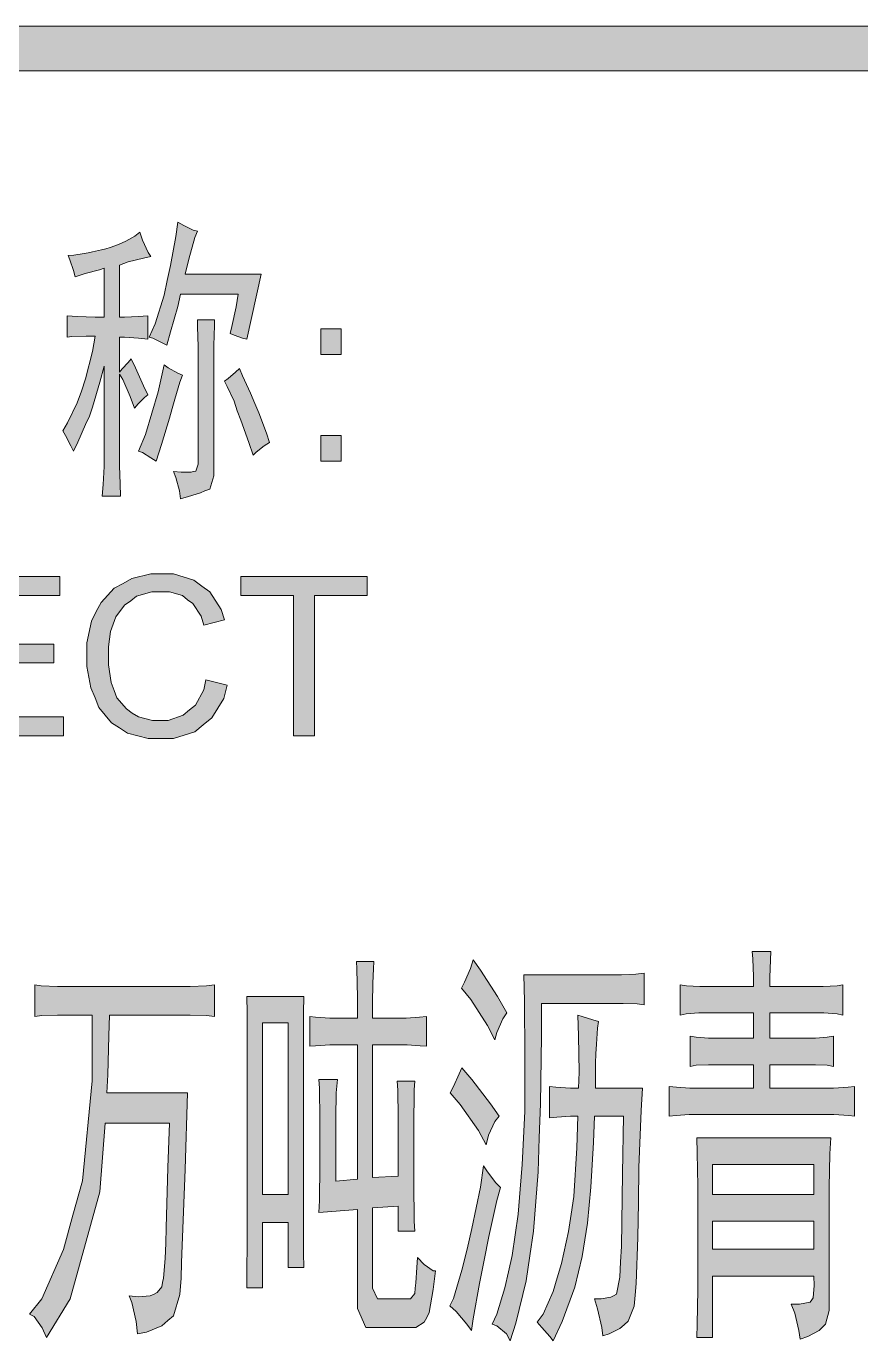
# Model space of a CAD drawing. Header units: millimetres. Extents: x 564 to 880, y 85 to 763.
# Drawn here: x 875.907 to 876.47, y 726.801 to 727.689 of the extents above; entities that cross this region are included whole.
import ezdxf

# ---------------------------------------------------------------- set-up
doc = ezdxf.new("R2010")
doc.units = ezdxf.units.MM

msp = doc.modelspace()

# ---------------------------------------------------------------- hatches: boundary and pattern name
h = msp.add_hatch(color=0)
h.dxf.hatch_style = 2
h.paths.add_polyline_path([(875.39888, 727.6587), (875.39888, 727.68876), (878.88587, 727.68876), (878.88587, 727.6587)])
h = msp.add_hatch(color=0)
h.dxf.hatch_style = 2
h.paths.add_polyline_path([(876.02215, 727.55029), (876.02036, 727.546), (876.01642, 727.53133), (876.01392, 727.52131), (876.06508, 727.52131), (876.05542, 727.4773), (876.05256, 727.47802), (876.04684, 727.48017), (876.04433, 727.48124), (876.0454, 727.48589), (876.04827, 727.49913), (876.0497, 727.50772), (876.0107, 727.50772), (876.00891, 727.49949), (876.0039, 727.48231), (876.0014, 727.47337), (875.99782, 727.47516), (875.99209, 727.47802), (875.98959, 727.47873), (875.99353, 727.48768), (875.99961, 727.507), (876.00175, 727.51702), (876.0039, 727.52704), (876.00748, 727.54671), (876.00891, 727.55637), (876.01285, 727.55423), (876.01929, 727.55101)])
h = msp.add_hatch(color=0)
h.dxf.hatch_style = 2
h.paths.add_polyline_path([(875.93127, 727.41541), (875.93449, 727.42077), (875.94093, 727.43437), (875.94379, 727.44224), (875.94666, 727.45047), (875.95131, 727.46907), (875.9531, 727.47945), (875.94701, 727.47945), (875.93735, 727.47909), (875.93413, 727.47873), (875.93413, 727.49305), (875.94093, 727.49269), (875.9531, 727.49233), (875.95918, 727.49233), (875.95918, 727.52525), (875.95596, 727.52417), (875.9463, 727.52167), (875.9395, 727.51952), (875.93843, 727.52382), (875.93592, 727.53097), (875.93485, 727.53383), (875.93878, 727.53419), (875.94558, 727.53526), (875.94844, 727.53562), (875.95131, 727.53634), (875.95739, 727.53777), (875.96025, 727.53849), (875.96311, 727.5392), (875.96884, 727.54135), (875.97134, 727.54242), (875.97385, 727.54349), (875.97993, 727.54707), (875.98315, 727.54958), (875.98494, 727.54421), (875.98887, 727.53598), (875.99066, 727.53312), (875.98565, 727.53204), (875.97528, 727.52954), (875.96955, 727.52739), (875.96955, 727.49233), (875.97277, 727.49233), (875.98243, 727.49269), (875.98852, 727.49305), (875.98852, 727.4773), (875.98243, 727.47802), (875.97277, 727.47873), (875.96955, 727.47873), (875.96955, 727.45512), (875.97134, 727.45727), (875.97528, 727.46156), (875.97743, 727.46407), (875.98029, 727.45798), (875.98565, 727.44582), (875.98852, 727.43974), (875.98637, 727.43795), (875.98208, 727.43365), (875.97957, 727.43079), (875.97671, 727.43866), (875.9717, 727.45011), (875.96955, 727.45369), (875.96955, 727.39573), (875.96955, 727.39179), (875.96991, 727.37963), (875.97027, 727.3714), (875.95775, 727.3714), (875.95846, 727.37927), (875.95918, 727.39143), (875.95918, 727.39573), (875.95918, 727.45906), (875.95632, 727.44832), (875.95131, 727.43151), (875.94916, 727.42542), (875.94666, 727.4197), (875.94129, 727.40789), (875.93843, 727.40181), (875.93664, 727.40539), (875.93306, 727.41219)])
h = msp.add_hatch(color=0)
h.dxf.hatch_style = 2
h.paths.add_polyline_path([(876.0336, 727.49054), (876.0336, 727.48661), (876.03324, 727.47301), (876.03324, 727.46299), (876.03324, 727.39251), (876.03324, 727.38499), (876.03038, 727.37605), (876.02716, 727.37498), (876.0243, 727.37355), (876.01607, 727.37104), (876.0107, 727.36961), (876.00998, 727.37498), (876.00748, 727.38392), (876.00605, 727.38786), (876.01106, 727.3875), (876.01786, 727.3875), (876.01929, 727.38786), (876.02108, 727.38821), (876.02251, 727.39287), (876.02251, 727.39716), (876.02251, 727.46299), (876.02251, 727.47229), (876.02215, 727.48589), (876.02215, 727.49054)])
h = msp.add_hatch(color=0)
h.dxf.hatch_style = 2
h.paths.add_polyline_path([(876.11911, 727.46693), (876.10551, 727.46693), (876.10551, 727.48446), (876.11911, 727.48446)])
h = msp.add_hatch(color=0)
h.dxf.hatch_style = 2
h.paths.add_polyline_path([(876.01213, 727.45297), (876.01034, 727.44832), (876.00676, 727.43687), (876.00497, 727.43043), (876.00319, 727.42399), (875.99782, 727.4061), (875.99424, 727.39501), (875.99066, 727.39716), (875.98494, 727.40074), (875.98243, 727.40181), (875.98709, 727.4129), (875.99567, 727.44188), (875.99961, 727.46013), (876.00247, 727.45798), (876.00891, 727.45441)])
h = msp.add_hatch(color=0)
h.dxf.hatch_style = 2
h.paths.add_polyline_path([(876.05041, 727.45763), (876.05256, 727.45262), (876.05793, 727.44081), (876.06079, 727.43401), (876.06365, 727.42757), (876.06866, 727.41398), (876.07081, 727.40754), (876.06723, 727.40539), (876.06186, 727.40109), (876.05972, 727.39895), (876.05685, 727.40754), (876.05149, 727.42256), (876.04898, 727.429), (876.04684, 727.43544), (876.04218, 727.44546), (876.0404, 727.44904), (876.0429, 727.45083), (876.04791, 727.45512)])
h = msp.add_hatch(color=0)
h.dxf.hatch_style = 2
h.paths.add_polyline_path([(876.11911, 727.39501), (876.10551, 727.39501), (876.10551, 727.41219), (876.11911, 727.41219)])
h = msp.add_hatch(color=0)
h.dxf.hatch_style = 2
h.paths.add_polyline_path([(875.85148, 727.20932), (875.85148, 727.31701), (875.92912, 727.31701), (875.92912, 727.30413), (875.8658, 727.30413), (875.8658, 727.27122), (875.92519, 727.27122), (875.92519, 727.2587), (875.8658, 727.2587), (875.8658, 727.2222), (875.93163, 727.2222), (875.93163, 727.20932)])
h = msp.add_hatch(color=0)
h.dxf.hatch_style = 2
h.paths.add_polyline_path([(876.02787, 727.24725), (876.04218, 727.24367), (876.04004, 727.23472), (876.03181, 727.22149), (876.02608, 727.21683), (876.02036, 727.21218), (876.00605, 727.20753), (875.99782, 727.20753), (875.98887, 727.20753), (875.97492, 727.21111), (875.96955, 727.21469), (875.96419, 727.21827), (875.9556, 727.22864), (875.9531, 727.23508), (875.95023, 727.24188), (875.94737, 727.25619), (875.94737, 727.26406), (875.94737, 727.27229), (875.95059, 727.28696), (875.95381, 727.2934), (875.95703, 727.29948), (875.96598, 727.30914), (875.97206, 727.31236), (875.97778, 727.31558), (875.99066, 727.3188), (875.99782, 727.3188), (876.00605, 727.3188), (876.01964, 727.31451), (876.02501, 727.31057), (876.03038, 727.30664), (876.03825, 727.29483), (876.0404, 727.28768), (876.02644, 727.2841), (876.02465, 727.29018), (876.01893, 727.29877), (876.01535, 727.30127), (876.01213, 727.30413), (876.00319, 727.30664), (875.99746, 727.30664), (875.99138, 727.30664), (875.981, 727.30378), (875.97707, 727.30056), (875.97277, 727.29769), (875.96705, 727.28982), (875.96526, 727.28481), (875.96347, 727.27981), (875.96204, 727.26943), (875.96204, 727.26406), (875.96204, 727.25726), (875.96383, 727.24546), (875.96598, 727.24009), (875.96777, 727.23508), (875.97421, 727.22757), (875.97814, 727.22471), (875.98243, 727.2222), (875.99174, 727.2197), (875.99639, 727.2197), (876.00247, 727.2197), (876.01249, 727.22327), (876.01678, 727.22685), (876.02072, 727.23007), (876.02644, 727.24045)])
h = msp.add_hatch(color=0)
h.dxf.hatch_style = 2
h.paths.add_polyline_path([(876.08691, 727.20932), (876.08691, 727.30413), (876.05149, 727.30413), (876.05149, 727.31701), (876.13664, 727.31701), (876.13664, 727.30413), (876.10122, 727.30413), (876.10122, 727.20932)])
h = msp.add_hatch(color=0)
h.dxf.hatch_style = 2
h.paths.add_polyline_path([(876.40927, 727.0637), (876.40892, 727.05798), (876.40856, 727.04617), (876.40856, 727.04009), (876.43969, 727.04009), (876.44469, 727.04009), (876.454, 727.04045), (876.45793, 727.04116), (876.45793, 727.02077), (876.454, 727.02148), (876.44505, 727.0222), (876.44004, 727.0222), (876.40856, 727.0222), (876.40856, 727.00502), (876.43575, 727.00502), (876.43933, 727.00502), (876.4472, 727.00574), (876.45149, 727.00646), (876.45149, 726.98606), (876.4472, 726.98678), (876.43933, 726.98714), (876.43575, 726.98714), (876.40856, 726.98714), (876.40856, 726.97139), (876.44613, 726.97139), (876.45149, 726.97139), (876.46151, 726.97211), (876.4658, 726.97247), (876.4658, 726.95243), (876.46187, 726.95279), (876.45185, 726.9535), (876.44613, 726.9535), (876.35883, 726.9535), (876.35417, 726.9535), (876.34523, 726.95279), (876.34058, 726.95243), (876.34058, 726.97247), (876.34559, 726.97211), (876.35453, 726.97139), (876.35883, 726.97139), (876.39747, 726.97139), (876.39747, 726.98714), (876.37171, 726.98714), (876.36706, 726.98714), (876.35883, 726.98678), (876.35489, 726.98606), (876.35489, 727.00646), (876.35883, 727.00574), (876.36706, 727.00502), (876.37171, 727.00502), (876.39747, 727.00502), (876.39747, 727.0222), (876.36527, 727.0222), (876.36062, 727.0222), (876.35203, 727.02148), (876.34809, 727.02077), (876.34809, 727.04116), (876.35239, 727.04045), (876.36133, 727.04009), (876.36527, 727.04009), (876.39747, 727.04009), (876.39747, 727.04689), (876.39711, 727.05869), (876.39675, 727.0637)])
h = msp.add_hatch(color=0)
h.dxf.hatch_style = 2
h.paths.add_polyline_path([(876.16383, 726.82899), (876.16598, 726.82899), (876.16884, 726.83257), (876.1692, 726.83615), (876.16956, 726.83973), (876.17027, 726.8501), (876.17063, 726.8569), (876.17528, 726.85225), (876.18136, 726.84796), (876.1828, 726.84796), (876.18136, 726.83543), (876.1785, 726.81969), (876.17707, 726.81647), (876.17528, 726.81325), (876.16956, 726.80967), (876.16491, 726.80967), (876.14201, 726.80967), (876.13592, 726.80967), (876.1302, 726.82255), (876.1302, 726.83543), (876.1302, 726.88946), (876.10408, 726.88731), (876.10444, 726.89554), (876.1048, 726.91916), (876.1048, 726.93454), (876.1048, 726.95028), (876.10444, 726.97139), (876.10408, 726.97712), (876.1166, 726.97712), (876.11589, 726.96817), (876.11553, 726.95136), (876.11553, 726.94349), (876.11553, 726.90842), (876.1302, 726.90985), (876.1302, 727.00073), (876.11732, 727.00073), (876.1116, 727.00073), (876.10194, 727.00002), (876.098, 726.99966), (876.098, 727.01969), (876.10194, 727.01934), (876.1116, 727.01862), (876.11732, 727.01862), (876.1302, 727.01862), (876.1302, 727.03257), (876.12984, 727.05189), (876.12948, 727.0569), (876.14129, 727.0569), (876.14093, 727.05189), (876.14058, 727.04223), (876.14058, 727.03758), (876.14022, 727.03329), (876.14022, 727.02363), (876.14022, 727.01862), (876.15882, 727.01862), (876.16312, 727.01862), (876.17206, 727.01934), (876.17671, 727.01969), (876.17671, 726.99966), (876.17242, 727.00002), (876.16383, 727.00073), (876.15918, 727.00073), (876.14022, 727.00073), (876.14022, 726.91093), (876.15775, 726.912), (876.15775, 726.93991), (876.15775, 726.95171), (876.15739, 726.96996), (876.15703, 726.97604), (876.16884, 726.97604), (876.16848, 726.97032), (876.16813, 726.94563), (876.16813, 726.92667), (876.16813, 726.90735), (876.16848, 726.88159), (876.16884, 726.87479), (876.15775, 726.87479), (876.15775, 726.89161), (876.14022, 726.89053), (876.14022, 726.84331), (876.14022, 726.83615), (876.1438, 726.82899), (876.14737, 726.82899)])
h = msp.add_hatch(color=0)
h.dxf.hatch_style = 2
h.paths.add_polyline_path([(876.2082, 727.05798), (876.21321, 727.05118), (876.22466, 727.03329), (876.2311, 727.0222), (876.22823, 727.01826), (876.2243, 727.00896), (876.22287, 727.00395), (876.21786, 727.01361), (876.20677, 727.03114), (876.20033, 727.03901), (876.20247, 727.04295), (876.20641, 727.05225)])
h = msp.add_hatch(color=0)
h.dxf.hatch_style = 2
h.paths.add_polyline_path([(876.23324, 726.80073), (876.23074, 726.80538), (876.2243, 726.81075), (876.22108, 726.81182), (876.2243, 726.81862), (876.22967, 726.83651), (876.23217, 726.84724), (876.23467, 726.85833), (876.23861, 726.88624), (876.24004, 726.90306), (876.24147, 726.91987), (876.24326, 726.95565), (876.24326, 726.97426), (876.24326, 726.99322), (876.2429, 727.03007), (876.24255, 727.04796), (876.3048, 727.04796), (876.30838, 727.04796), (876.31804, 727.04832), (876.32376, 727.04903), (876.32376, 727.02757), (876.31911, 727.02828), (876.30945, 727.02864), (876.3048, 727.02864), (876.25435, 727.02864), (876.25435, 727.00646), (876.25364, 726.96066), (876.25292, 726.93776), (876.25221, 726.91486), (876.24899, 726.87479), (876.24648, 726.85797), (876.24398, 726.84116), (876.23718, 726.81254)])
h = msp.add_hatch(color=0)
h.dxf.hatch_style = 2
h.paths.add_polyline_path([(875.98172, 726.80538), (875.98065, 726.81361), (875.97778, 726.82649), (875.97599, 726.83114), (875.98208, 726.83042), (875.99031, 726.83114), (875.99281, 726.83221), (875.99496, 726.83329), (875.99818, 726.83722), (875.99853, 726.84009), (875.99925, 726.84295), (876.00032, 726.85619), (876.00068, 726.86656), (876.00104, 726.87694), (876.00211, 726.91772), (876.00319, 726.94778), (875.95989, 726.94778), (875.95632, 726.90127), (875.93628, 726.82899), (875.92018, 726.80288), (875.91732, 726.80932), (875.91195, 726.81719), (875.90873, 726.81862), (875.91696, 726.82899), (875.93163, 726.86227), (875.93807, 726.88552), (875.94451, 726.90878), (875.95095, 726.9764), (875.95095, 727.02077), (875.93413, 727.02077), (875.92769, 727.02077), (875.91696, 727.02041), (875.91231, 727.01969), (875.91231, 727.04116), (875.9166, 727.04045), (875.92769, 727.04009), (875.93449, 727.04009), (876.01106, 727.04009), (876.01714, 727.04009), (876.02823, 727.04045), (876.0336, 727.04116), (876.0336, 727.01969), (876.02823, 727.02041), (876.01714, 727.02077), (876.01106, 727.02077), (875.96276, 727.02077), (875.9624, 727.00681), (875.96168, 726.98034), (875.96097, 726.96817), (876.01535, 726.96817), (876.01392, 726.91629), (876.01142, 726.85368), (876.01106, 726.84295), (876.01034, 726.83186), (876.00605, 726.81754), (876.00211, 726.81432), (875.99818, 726.81075), (875.9878, 726.80645)])
h = msp.add_hatch(color=0)
h.paths.add_polyline_path([(876.09406, 727.03329), (876.09371, 727.0222), (876.09371, 726.97533), (876.09371, 726.93991), (876.09371, 726.9052), (876.09371, 726.86012), (876.09406, 726.8501), (876.08333, 726.8501), (876.08333, 726.88052), (876.06616, 726.88052), (876.06616, 726.83651), (876.05542, 726.83651), (876.05542, 726.84688), (876.05578, 726.86763), (876.05578, 726.87837), (876.05578, 726.98821), (876.05578, 726.99966), (876.05578, 727.0222), (876.05542, 727.03329)])
h.paths.add_polyline_path([(876.08333, 726.89948), (876.08333, 727.0154), (876.06616, 727.0154), (876.06616, 726.89948)])
h = msp.add_hatch(color=0)
h.dxf.hatch_style = 2
h.paths.add_polyline_path([(876.29586, 726.80395), (876.29514, 726.80967), (876.29228, 726.8222), (876.29013, 726.82899), (876.29478, 726.82899), (876.30122, 726.83007), (876.30301, 726.83114), (876.30516, 726.83221), (876.3073, 726.84366), (876.30766, 726.85404), (876.30838, 726.86441), (876.30909, 726.91379), (876.30981, 726.95243), (876.29013, 726.95243), (876.28942, 726.93454), (876.28763, 726.90449), (876.28655, 726.89232), (876.28548, 726.88016), (876.2819, 726.85762), (876.2794, 726.84724), (876.27689, 726.83687), (876.26831, 726.81361), (876.26222, 726.80073), (876.26008, 726.80359), (876.25471, 726.80967), (876.25149, 726.81325), (876.25543, 726.81862), (876.26222, 726.834), (876.26509, 726.84331), (876.26795, 726.85297), (876.2726, 726.87443), (876.27439, 726.88624), (876.27618, 726.89805), (876.27832, 726.93096), (876.27904, 726.95243), (876.27403, 726.95243), (876.26473, 726.95171), (876.25972, 726.95136), (876.25972, 726.97247), (876.26401, 726.97211), (876.27403, 726.97139), (876.2794, 726.97139), (876.27976, 726.98213), (876.2794, 727.00681), (876.27904, 727.02077), (876.2819, 727.01969), (876.28906, 727.01755), (876.29299, 727.01647), (876.29228, 727.01182), (876.29156, 727.00109), (876.2912, 726.99465), (876.29085, 726.98821), (876.29085, 726.9764), (876.29085, 726.97139), (876.32269, 726.97139), (876.32162, 726.95637), (876.32019, 726.91772), (876.31983, 726.89411), (876.31947, 726.8705), (876.3184, 726.83937), (876.31768, 726.8315), (876.31697, 726.82398), (876.31303, 726.81397), (876.31017, 726.81146), (876.3073, 726.80896), (876.30015, 726.80538)])
h = msp.add_hatch(color=0)
h.dxf.hatch_style = 2
h.paths.add_polyline_path([(876.20068, 726.98499), (876.20748, 726.97712), (876.22, 726.96066), (876.22573, 726.95243), (876.22287, 726.94885), (876.21857, 726.93955), (876.21714, 726.93311), (876.21178, 726.94277), (876.19961, 726.9603), (876.19281, 726.96817), (876.19496, 726.97247), (876.1989, 726.98105)])
h = msp.add_hatch(color=0)
h.paths.add_polyline_path([(876.42287, 726.82542), (876.42859, 726.82542), (876.43575, 726.82685), (876.43682, 726.82828), (876.4379, 726.82971), (876.43861, 726.83794), (876.43825, 726.84438), (876.36992, 726.84438), (876.36992, 726.80288), (876.35918, 726.80288), (876.35954, 726.81182), (876.3599, 726.83508), (876.3599, 726.84903), (876.3599, 726.89268), (876.3599, 726.9052), (876.35954, 726.92774), (876.35918, 726.93776), (876.4497, 726.93776), (876.44899, 726.92703), (876.44863, 726.90413), (876.44863, 726.89161), (876.44863, 726.82756), (876.44863, 726.82112), (876.44613, 726.81182), (876.44398, 726.80967), (876.44183, 726.80753), (876.43432, 726.80359), (876.42895, 726.8018), (876.42824, 726.80753), (876.42537, 726.81933)])
h.paths.add_polyline_path([(876.43825, 726.89948), (876.43825, 726.91987), (876.36992, 726.91987), (876.36992, 726.89948)])
h.paths.add_polyline_path([(876.43825, 726.86263), (876.43825, 726.88159), (876.36992, 726.88159), (876.36992, 726.86263)])
h = msp.add_hatch(color=0)
h.dxf.hatch_style = 2
h.paths.add_polyline_path([(876.2268, 726.90413), (876.2243, 726.89554), (876.21893, 726.87121), (876.21571, 726.85511), (876.21249, 726.83937), (876.2082, 726.8154), (876.20712, 726.80753), (876.2039, 726.81182), (876.19675, 726.82041), (876.19246, 726.82434), (876.19496, 726.82935), (876.20068, 726.84831), (876.20426, 726.86263), (876.20748, 726.87658), (876.21321, 726.90449), (876.21535, 726.9188), (876.21786, 726.91486), (876.22358, 726.90735)])

# ---------------------------------------------------------------- linework, layer by layer
at = {"color": 0, "lineweight": 0}
for points in [[(875.39888, 727.6587), (875.39888, 727.68876), (878.88587, 727.68876), (878.88587, 727.6587)], [(876.02215, 727.55029), (876.02036, 727.546), (876.01642, 727.53133), (876.01392, 727.52131), (876.06508, 727.52131), (876.05542, 727.4773), (876.05256, 727.47802), (876.04684, 727.48017), (876.04433, 727.48124), (876.0454, 727.48589), (876.04827, 727.49913), (876.0497, 727.50772), (876.0107, 727.50772), (876.00891, 727.49949), (876.0039, 727.48231), (876.0014, 727.47337), (875.99782, 727.47516), (875.99209, 727.47802), (875.98959, 727.47873), (875.99353, 727.48768), (875.99961, 727.507), (876.00175, 727.51702), (876.0039, 727.52704), (876.00748, 727.54671), (876.00891, 727.55637), (876.01285, 727.55423), (876.01929, 727.55101)], [(875.93127, 727.41541), (875.93449, 727.42077), (875.94093, 727.43437), (875.94379, 727.44224), (875.94666, 727.45047), (875.95131, 727.46907), (875.9531, 727.47945), (875.94701, 727.47945), (875.93735, 727.47909), (875.93413, 727.47873), (875.93413, 727.49305), (875.94093, 727.49269), (875.9531, 727.49233), (875.95918, 727.49233), (875.95918, 727.52525), (875.95596, 727.52417), (875.9463, 727.52167), (875.9395, 727.51952), (875.93843, 727.52382), (875.93592, 727.53097), (875.93485, 727.53383), (875.93878, 727.53419), (875.94558, 727.53526), (875.94844, 727.53562), (875.95131, 727.53634), (875.95739, 727.53777), (875.96025, 727.53849), (875.96311, 727.5392), (875.96884, 727.54135), (875.97134, 727.54242), (875.97385, 727.54349), (875.97993, 727.54707), (875.98315, 727.54958), (875.98494, 727.54421), (875.98887, 727.53598), (875.99066, 727.53312), (875.98565, 727.53204), (875.97528, 727.52954), (875.96955, 727.52739), (875.96955, 727.49233), (875.97277, 727.49233), (875.98243, 727.49269), (875.98852, 727.49305), (875.98852, 727.4773), (875.98243, 727.47802), (875.97277, 727.47873), (875.96955, 727.47873), (875.96955, 727.45512), (875.97134, 727.45727), (875.97528, 727.46156), (875.97743, 727.46407), (875.98029, 727.45798), (875.98565, 727.44582), (875.98852, 727.43974), (875.98637, 727.43795), (875.98208, 727.43365), (875.97957, 727.43079), (875.97671, 727.43866), (875.9717, 727.45011), (875.96955, 727.45369), (875.96955, 727.39573), (875.96955, 727.39179), (875.96991, 727.37963), (875.97027, 727.3714), (875.95775, 727.3714), (875.95846, 727.37927), (875.95918, 727.39143), (875.95918, 727.39573), (875.95918, 727.45906), (875.95632, 727.44832), (875.95131, 727.43151), (875.94916, 727.42542), (875.94666, 727.4197), (875.94129, 727.40789), (875.93843, 727.40181), (875.93664, 727.40539), (875.93306, 727.41219)], [(876.0336, 727.49054), (876.0336, 727.48661), (876.03324, 727.47301), (876.03324, 727.46299), (876.03324, 727.39251), (876.03324, 727.38499), (876.03038, 727.37605), (876.02716, 727.37498), (876.0243, 727.37355), (876.01607, 727.37104), (876.0107, 727.36961), (876.00998, 727.37498), (876.00748, 727.38392), (876.00605, 727.38786), (876.01106, 727.3875), (876.01786, 727.3875), (876.01929, 727.38786), (876.02108, 727.38821), (876.02251, 727.39287), (876.02251, 727.39716), (876.02251, 727.46299), (876.02251, 727.47229), (876.02215, 727.48589), (876.02215, 727.49054)], [(876.11911, 727.46693), (876.10551, 727.46693), (876.10551, 727.48446), (876.11911, 727.48446)], [(876.01213, 727.45297), (876.01034, 727.44832), (876.00676, 727.43687), (876.00497, 727.43043), (876.00319, 727.42399), (875.99782, 727.4061), (875.99424, 727.39501), (875.99066, 727.39716), (875.98494, 727.40074), (875.98243, 727.40181), (875.98709, 727.4129), (875.99567, 727.44188), (875.99961, 727.46013), (876.00247, 727.45798), (876.00891, 727.45441)], [(876.05041, 727.45763), (876.05256, 727.45262), (876.05793, 727.44081), (876.06079, 727.43401), (876.06365, 727.42757), (876.06866, 727.41398), (876.07081, 727.40754), (876.06723, 727.40539), (876.06186, 727.40109), (876.05972, 727.39895), (876.05685, 727.40754), (876.05149, 727.42256), (876.04898, 727.429), (876.04684, 727.43544), (876.04218, 727.44546), (876.0404, 727.44904), (876.0429, 727.45083), (876.04791, 727.45512)], [(876.11911, 727.39501), (876.10551, 727.39501), (876.10551, 727.41219), (876.11911, 727.41219)], [(875.85148, 727.20932), (875.85148, 727.31701), (875.92912, 727.31701), (875.92912, 727.30413), (875.8658, 727.30413), (875.8658, 727.27122), (875.92519, 727.27122), (875.92519, 727.2587), (875.8658, 727.2587), (875.8658, 727.2222), (875.93163, 727.2222), (875.93163, 727.20932)], [(876.02787, 727.24725), (876.04218, 727.24367), (876.04004, 727.23472), (876.03181, 727.22149), (876.02608, 727.21683), (876.02036, 727.21218), (876.00605, 727.20753), (875.99782, 727.20753), (875.98887, 727.20753), (875.97492, 727.21111), (875.96955, 727.21469), (875.96419, 727.21827), (875.9556, 727.22864), (875.9531, 727.23508), (875.95023, 727.24188), (875.94737, 727.25619), (875.94737, 727.26406), (875.94737, 727.27229), (875.95059, 727.28696), (875.95381, 727.2934), (875.95703, 727.29948), (875.96598, 727.30914), (875.97206, 727.31236), (875.97778, 727.31558), (875.99066, 727.3188), (875.99782, 727.3188), (876.00605, 727.3188), (876.01964, 727.31451), (876.02501, 727.31057), (876.03038, 727.30664), (876.03825, 727.29483), (876.0404, 727.28768), (876.02644, 727.2841), (876.02465, 727.29018), (876.01893, 727.29877), (876.01535, 727.30127), (876.01213, 727.30413), (876.00319, 727.30664), (875.99746, 727.30664), (875.99138, 727.30664), (875.981, 727.30378), (875.97707, 727.30056), (875.97277, 727.29769), (875.96705, 727.28982), (875.96526, 727.28481), (875.96347, 727.27981), (875.96204, 727.26943), (875.96204, 727.26406), (875.96204, 727.25726), (875.96383, 727.24546), (875.96598, 727.24009), (875.96777, 727.23508), (875.97421, 727.22757), (875.97814, 727.22471), (875.98243, 727.2222), (875.99174, 727.2197), (875.99639, 727.2197), (876.00247, 727.2197), (876.01249, 727.22327), (876.01678, 727.22685), (876.02072, 727.23007), (876.02644, 727.24045)], [(876.08691, 727.20932), (876.08691, 727.30413), (876.05149, 727.30413), (876.05149, 727.31701), (876.13664, 727.31701), (876.13664, 727.30413), (876.10122, 727.30413), (876.10122, 727.20932)], [(876.40927, 727.0637), (876.40892, 727.05798), (876.40856, 727.04617), (876.40856, 727.04009), (876.43969, 727.04009), (876.44469, 727.04009), (876.454, 727.04045), (876.45793, 727.04116), (876.45793, 727.02077), (876.454, 727.02148), (876.44505, 727.0222), (876.44004, 727.0222), (876.40856, 727.0222), (876.40856, 727.00502), (876.43575, 727.00502), (876.43933, 727.00502), (876.4472, 727.00574), (876.45149, 727.00646), (876.45149, 726.98606), (876.4472, 726.98678), (876.43933, 726.98714), (876.43575, 726.98714), (876.40856, 726.98714), (876.40856, 726.97139), (876.44613, 726.97139), (876.45149, 726.97139), (876.46151, 726.97211), (876.4658, 726.97247), (876.4658, 726.95243), (876.46187, 726.95279), (876.45185, 726.9535), (876.44613, 726.9535), (876.35883, 726.9535), (876.35417, 726.9535), (876.34523, 726.95279), (876.34058, 726.95243), (876.34058, 726.97247), (876.34559, 726.97211), (876.35453, 726.97139), (876.35883, 726.97139), (876.39747, 726.97139), (876.39747, 726.98714), (876.37171, 726.98714), (876.36706, 726.98714), (876.35883, 726.98678), (876.35489, 726.98606), (876.35489, 727.00646), (876.35883, 727.00574), (876.36706, 727.00502), (876.37171, 727.00502), (876.39747, 727.00502), (876.39747, 727.0222), (876.36527, 727.0222), (876.36062, 727.0222), (876.35203, 727.02148), (876.34809, 727.02077), (876.34809, 727.04116), (876.35239, 727.04045), (876.36133, 727.04009), (876.36527, 727.04009), (876.39747, 727.04009), (876.39747, 727.04689), (876.39711, 727.05869), (876.39675, 727.0637)], [(876.16383, 726.82899), (876.16598, 726.82899), (876.16884, 726.83257), (876.1692, 726.83615), (876.16956, 726.83973), (876.17027, 726.8501), (876.17063, 726.8569), (876.17528, 726.85225), (876.18136, 726.84796), (876.1828, 726.84796), (876.18136, 726.83543), (876.1785, 726.81969), (876.17707, 726.81647), (876.17528, 726.81325), (876.16956, 726.80967), (876.16491, 726.80967), (876.14201, 726.80967), (876.13592, 726.80967), (876.1302, 726.82255), (876.1302, 726.83543), (876.1302, 726.88946), (876.10408, 726.88731), (876.10444, 726.89554), (876.1048, 726.91916), (876.1048, 726.93454), (876.1048, 726.95028), (876.10444, 726.97139), (876.10408, 726.97712), (876.1166, 726.97712), (876.11589, 726.96817), (876.11553, 726.95136), (876.11553, 726.94349), (876.11553, 726.90842), (876.1302, 726.90985), (876.1302, 727.00073), (876.11732, 727.00073), (876.1116, 727.00073), (876.10194, 727.00002), (876.098, 726.99966), (876.098, 727.01969), (876.10194, 727.01934), (876.1116, 727.01862), (876.11732, 727.01862), (876.1302, 727.01862), (876.1302, 727.03257), (876.12984, 727.05189), (876.12948, 727.0569), (876.14129, 727.0569), (876.14093, 727.05189), (876.14058, 727.04223), (876.14058, 727.03758), (876.14022, 727.03329), (876.14022, 727.02363), (876.14022, 727.01862), (876.15882, 727.01862), (876.16312, 727.01862), (876.17206, 727.01934), (876.17671, 727.01969), (876.17671, 726.99966), (876.17242, 727.00002), (876.16383, 727.00073), (876.15918, 727.00073), (876.14022, 727.00073), (876.14022, 726.91093), (876.15775, 726.912), (876.15775, 726.93991), (876.15775, 726.95171), (876.15739, 726.96996), (876.15703, 726.97604), (876.16884, 726.97604), (876.16848, 726.97032), (876.16813, 726.94563), (876.16813, 726.92667), (876.16813, 726.90735), (876.16848, 726.88159), (876.16884, 726.87479), (876.15775, 726.87479), (876.15775, 726.89161), (876.14022, 726.89053), (876.14022, 726.84331), (876.14022, 726.83615), (876.1438, 726.82899), (876.14737, 726.82899)], [(876.2082, 727.05798), (876.21321, 727.05118), (876.22466, 727.03329), (876.2311, 727.0222), (876.22823, 727.01826), (876.2243, 727.00896), (876.22287, 727.00395), (876.21786, 727.01361), (876.20677, 727.03114), (876.20033, 727.03901), (876.20247, 727.04295), (876.20641, 727.05225)], [(876.23324, 726.80073), (876.23074, 726.80538), (876.2243, 726.81075), (876.22108, 726.81182), (876.2243, 726.81862), (876.22967, 726.83651), (876.23217, 726.84724), (876.23467, 726.85833), (876.23861, 726.88624), (876.24004, 726.90306), (876.24147, 726.91987), (876.24326, 726.95565), (876.24326, 726.97426), (876.24326, 726.99322), (876.2429, 727.03007), (876.24255, 727.04796), (876.3048, 727.04796), (876.30838, 727.04796), (876.31804, 727.04832), (876.32376, 727.04903), (876.32376, 727.02757), (876.31911, 727.02828), (876.30945, 727.02864), (876.3048, 727.02864), (876.25435, 727.02864), (876.25435, 727.00646), (876.25364, 726.96066), (876.25292, 726.93776), (876.25221, 726.91486), (876.24899, 726.87479), (876.24648, 726.85797), (876.24398, 726.84116), (876.23718, 726.81254)], [(875.98172, 726.80538), (875.98065, 726.81361), (875.97778, 726.82649), (875.97599, 726.83114), (875.98208, 726.83042), (875.99031, 726.83114), (875.99281, 726.83221), (875.99496, 726.83329), (875.99818, 726.83722), (875.99853, 726.84009), (875.99925, 726.84295), (876.00032, 726.85619), (876.00068, 726.86656), (876.00104, 726.87694), (876.00211, 726.91772), (876.00319, 726.94778), (875.95989, 726.94778), (875.95632, 726.90127), (875.93628, 726.82899), (875.92018, 726.80288), (875.91732, 726.80932), (875.91195, 726.81719), (875.90873, 726.81862), (875.91696, 726.82899), (875.93163, 726.86227), (875.93807, 726.88552), (875.94451, 726.90878), (875.95095, 726.9764), (875.95095, 727.02077), (875.93413, 727.02077), (875.92769, 727.02077), (875.91696, 727.02041), (875.91231, 727.01969), (875.91231, 727.04116), (875.9166, 727.04045), (875.92769, 727.04009), (875.93449, 727.04009), (876.01106, 727.04009), (876.01714, 727.04009), (876.02823, 727.04045), (876.0336, 727.04116), (876.0336, 727.01969), (876.02823, 727.02041), (876.01714, 727.02077), (876.01106, 727.02077), (875.96276, 727.02077), (875.9624, 727.00681), (875.96168, 726.98034), (875.96097, 726.96817), (876.01535, 726.96817), (876.01392, 726.91629), (876.01142, 726.85368), (876.01106, 726.84295), (876.01034, 726.83186), (876.00605, 726.81754), (876.00211, 726.81432), (875.99818, 726.81075), (875.9878, 726.80645)], [(876.09406, 727.03329), (876.09371, 727.0222), (876.09371, 726.97533), (876.09371, 726.93991), (876.09371, 726.9052), (876.09371, 726.86012), (876.09406, 726.8501), (876.08333, 726.8501), (876.08333, 726.88052), (876.06616, 726.88052), (876.06616, 726.83651), (876.05542, 726.83651), (876.05542, 726.84688), (876.05578, 726.86763), (876.05578, 726.87837), (876.05578, 726.98821), (876.05578, 726.99966), (876.05578, 727.0222), (876.05542, 727.03329)], [(876.29586, 726.80395), (876.29514, 726.80967), (876.29228, 726.8222), (876.29013, 726.82899), (876.29478, 726.82899), (876.30122, 726.83007), (876.30301, 726.83114), (876.30516, 726.83221), (876.3073, 726.84366), (876.30766, 726.85404), (876.30838, 726.86441), (876.30909, 726.91379), (876.30981, 726.95243), (876.29013, 726.95243), (876.28942, 726.93454), (876.28763, 726.90449), (876.28655, 726.89232), (876.28548, 726.88016), (876.2819, 726.85762), (876.2794, 726.84724), (876.27689, 726.83687), (876.26831, 726.81361), (876.26222, 726.80073), (876.26008, 726.80359), (876.25471, 726.80967), (876.25149, 726.81325), (876.25543, 726.81862), (876.26222, 726.834), (876.26509, 726.84331), (876.26795, 726.85297), (876.2726, 726.87443), (876.27439, 726.88624), (876.27618, 726.89805), (876.27832, 726.93096), (876.27904, 726.95243), (876.27403, 726.95243), (876.26473, 726.95171), (876.25972, 726.95136), (876.25972, 726.97247), (876.26401, 726.97211), (876.27403, 726.97139), (876.2794, 726.97139), (876.27976, 726.98213), (876.2794, 727.00681), (876.27904, 727.02077), (876.2819, 727.01969), (876.28906, 727.01755), (876.29299, 727.01647), (876.29228, 727.01182), (876.29156, 727.00109), (876.2912, 726.99465), (876.29085, 726.98821), (876.29085, 726.9764), (876.29085, 726.97139), (876.32269, 726.97139), (876.32162, 726.95637), (876.32019, 726.91772), (876.31983, 726.89411), (876.31947, 726.8705), (876.3184, 726.83937), (876.31768, 726.8315), (876.31697, 726.82398), (876.31303, 726.81397), (876.31017, 726.81146), (876.3073, 726.80896), (876.30015, 726.80538)], [(876.08333, 726.89948), (876.08333, 727.0154), (876.06616, 727.0154), (876.06616, 726.89948)], [(876.20068, 726.98499), (876.20748, 726.97712), (876.22, 726.96066), (876.22573, 726.95243), (876.22287, 726.94885), (876.21857, 726.93955), (876.21714, 726.93311), (876.21178, 726.94277), (876.19961, 726.9603), (876.19281, 726.96817), (876.19496, 726.97247), (876.1989, 726.98105)], [(876.42287, 726.82542), (876.42859, 726.82542), (876.43575, 726.82685), (876.43682, 726.82828), (876.4379, 726.82971), (876.43861, 726.83794), (876.43825, 726.84438), (876.36992, 726.84438), (876.36992, 726.80288), (876.35918, 726.80288), (876.35954, 726.81182), (876.3599, 726.83508), (876.3599, 726.84903), (876.3599, 726.89268), (876.3599, 726.9052), (876.35954, 726.92774), (876.35918, 726.93776), (876.4497, 726.93776), (876.44899, 726.92703), (876.44863, 726.90413), (876.44863, 726.89161), (876.44863, 726.82756), (876.44863, 726.82112), (876.44613, 726.81182), (876.44398, 726.80967), (876.44183, 726.80753), (876.43432, 726.80359), (876.42895, 726.8018), (876.42824, 726.80753), (876.42537, 726.81933)], [(876.2268, 726.90413), (876.2243, 726.89554), (876.21893, 726.87121), (876.21571, 726.85511), (876.21249, 726.83937), (876.2082, 726.8154), (876.20712, 726.80753), (876.2039, 726.81182), (876.19675, 726.82041), (876.19246, 726.82434), (876.19496, 726.82935), (876.20068, 726.84831), (876.20426, 726.86263), (876.20748, 726.87658), (876.21321, 726.90449), (876.21535, 726.9188), (876.21786, 726.91486), (876.22358, 726.90735)], [(876.43825, 726.89948), (876.43825, 726.91987), (876.36992, 726.91987), (876.36992, 726.89948)], [(876.43825, 726.86263), (876.43825, 726.88159), (876.36992, 726.88159), (876.36992, 726.86263)]]:
    msp.add_lwpolyline(points, close=True, dxfattribs=at)

doc.saveas('drawing.dxf')
